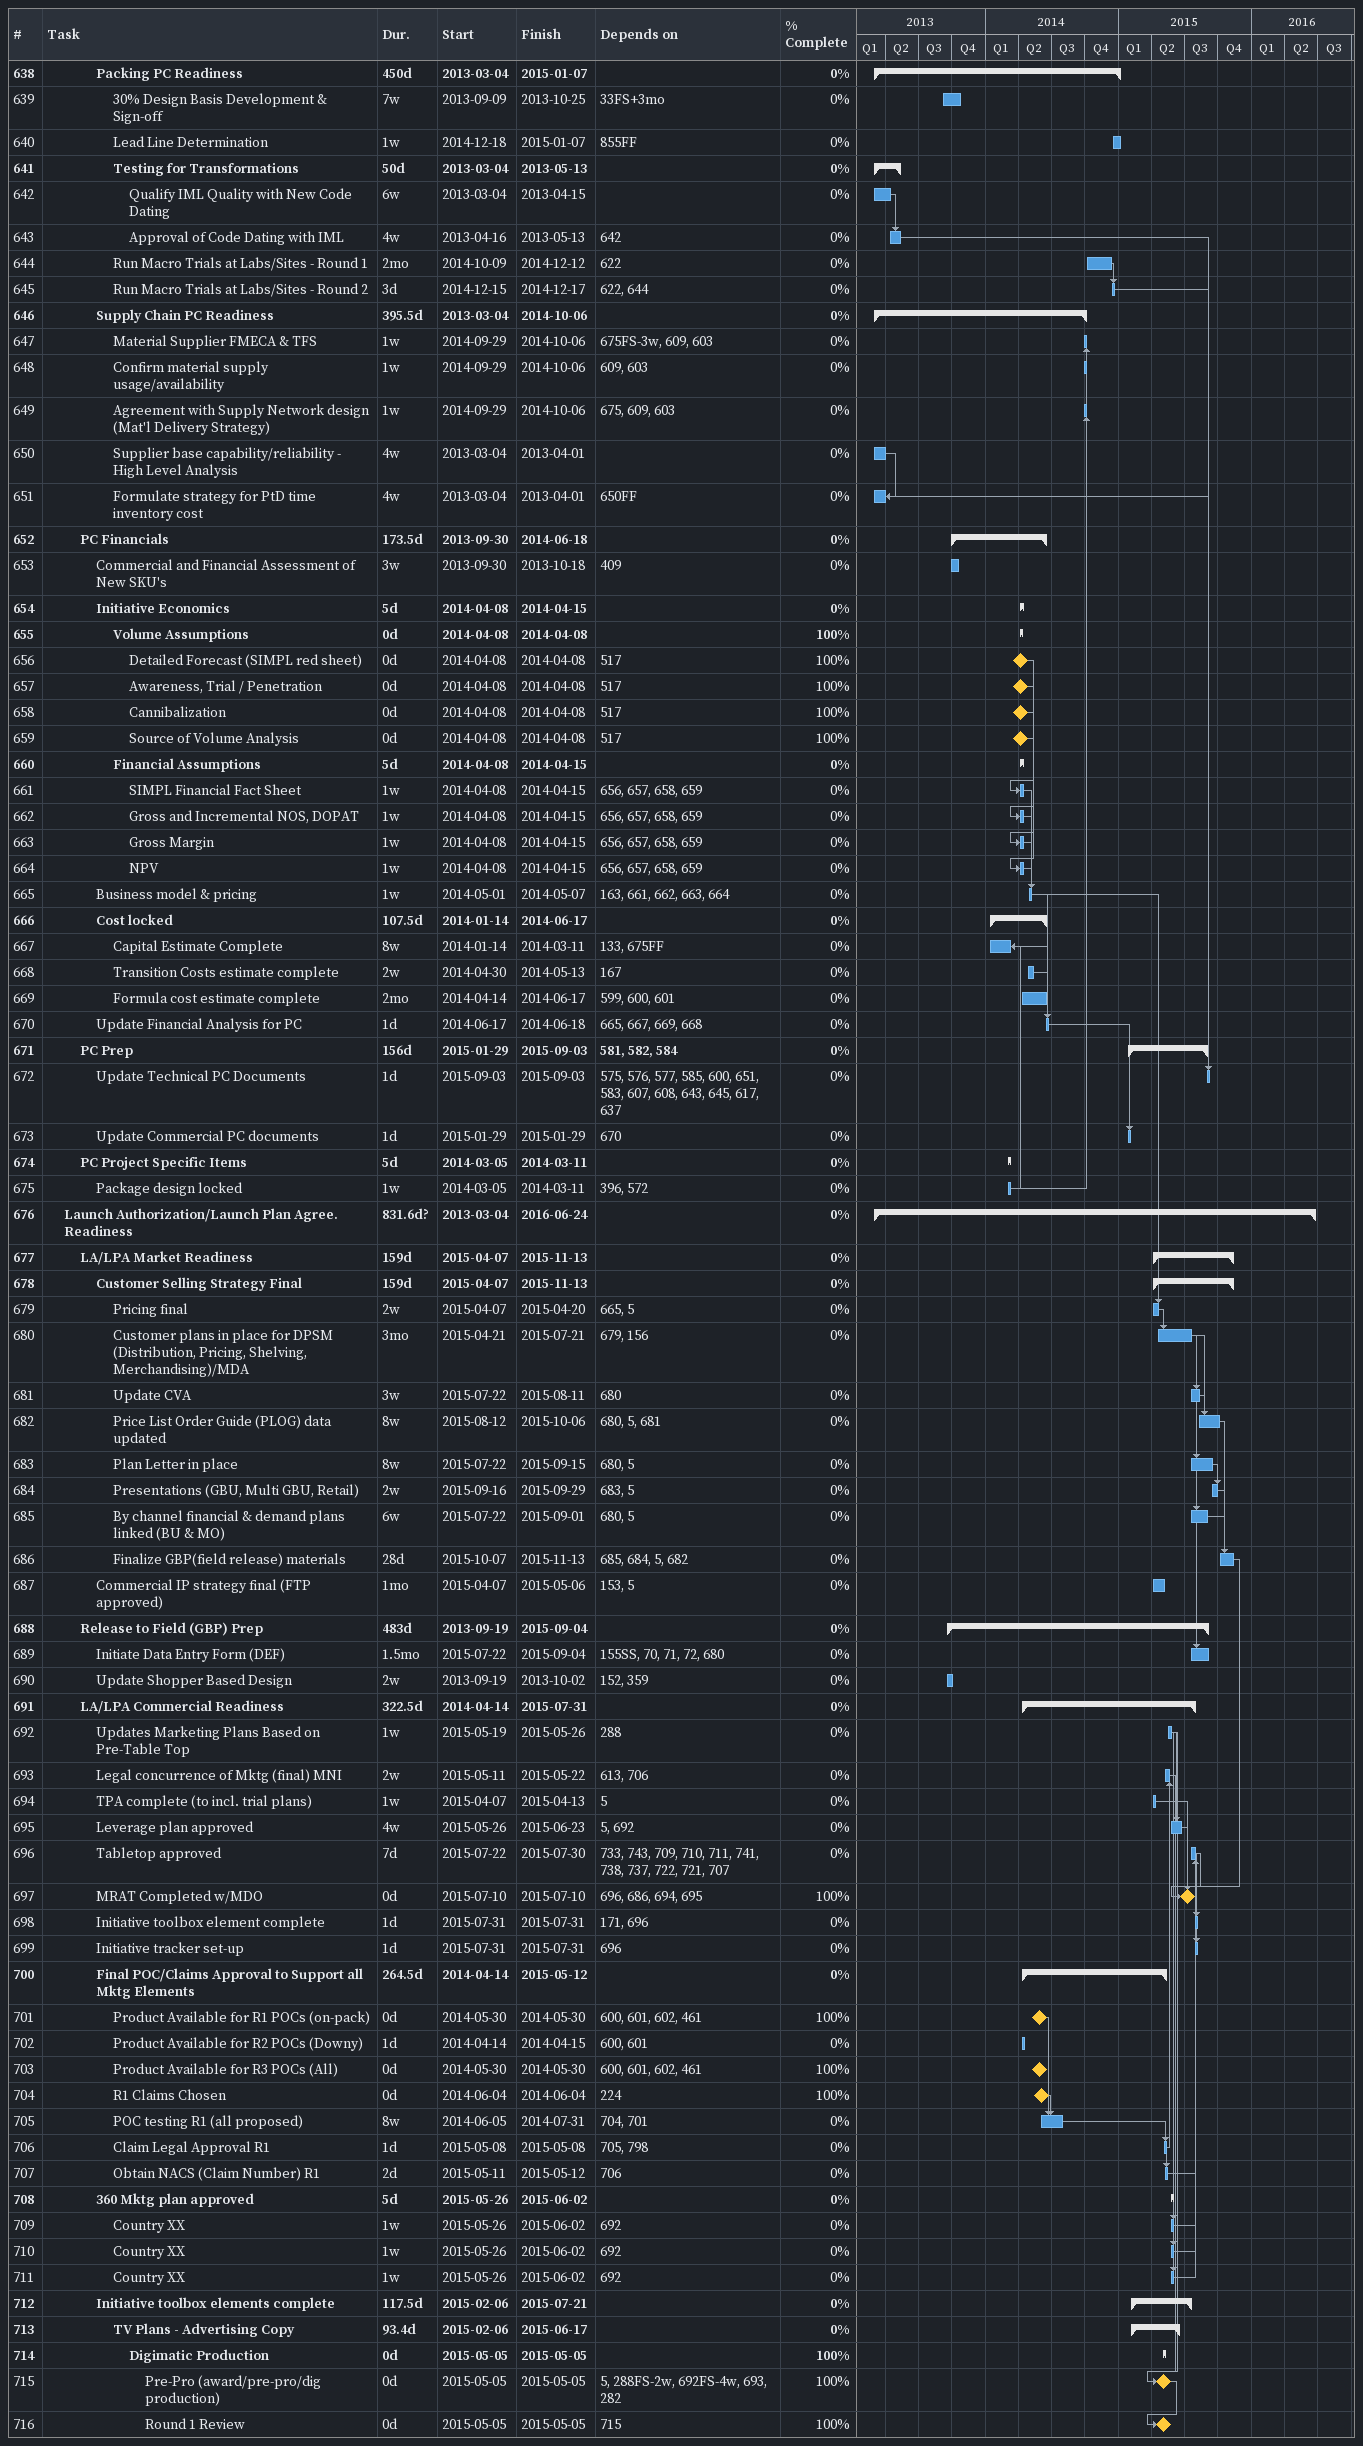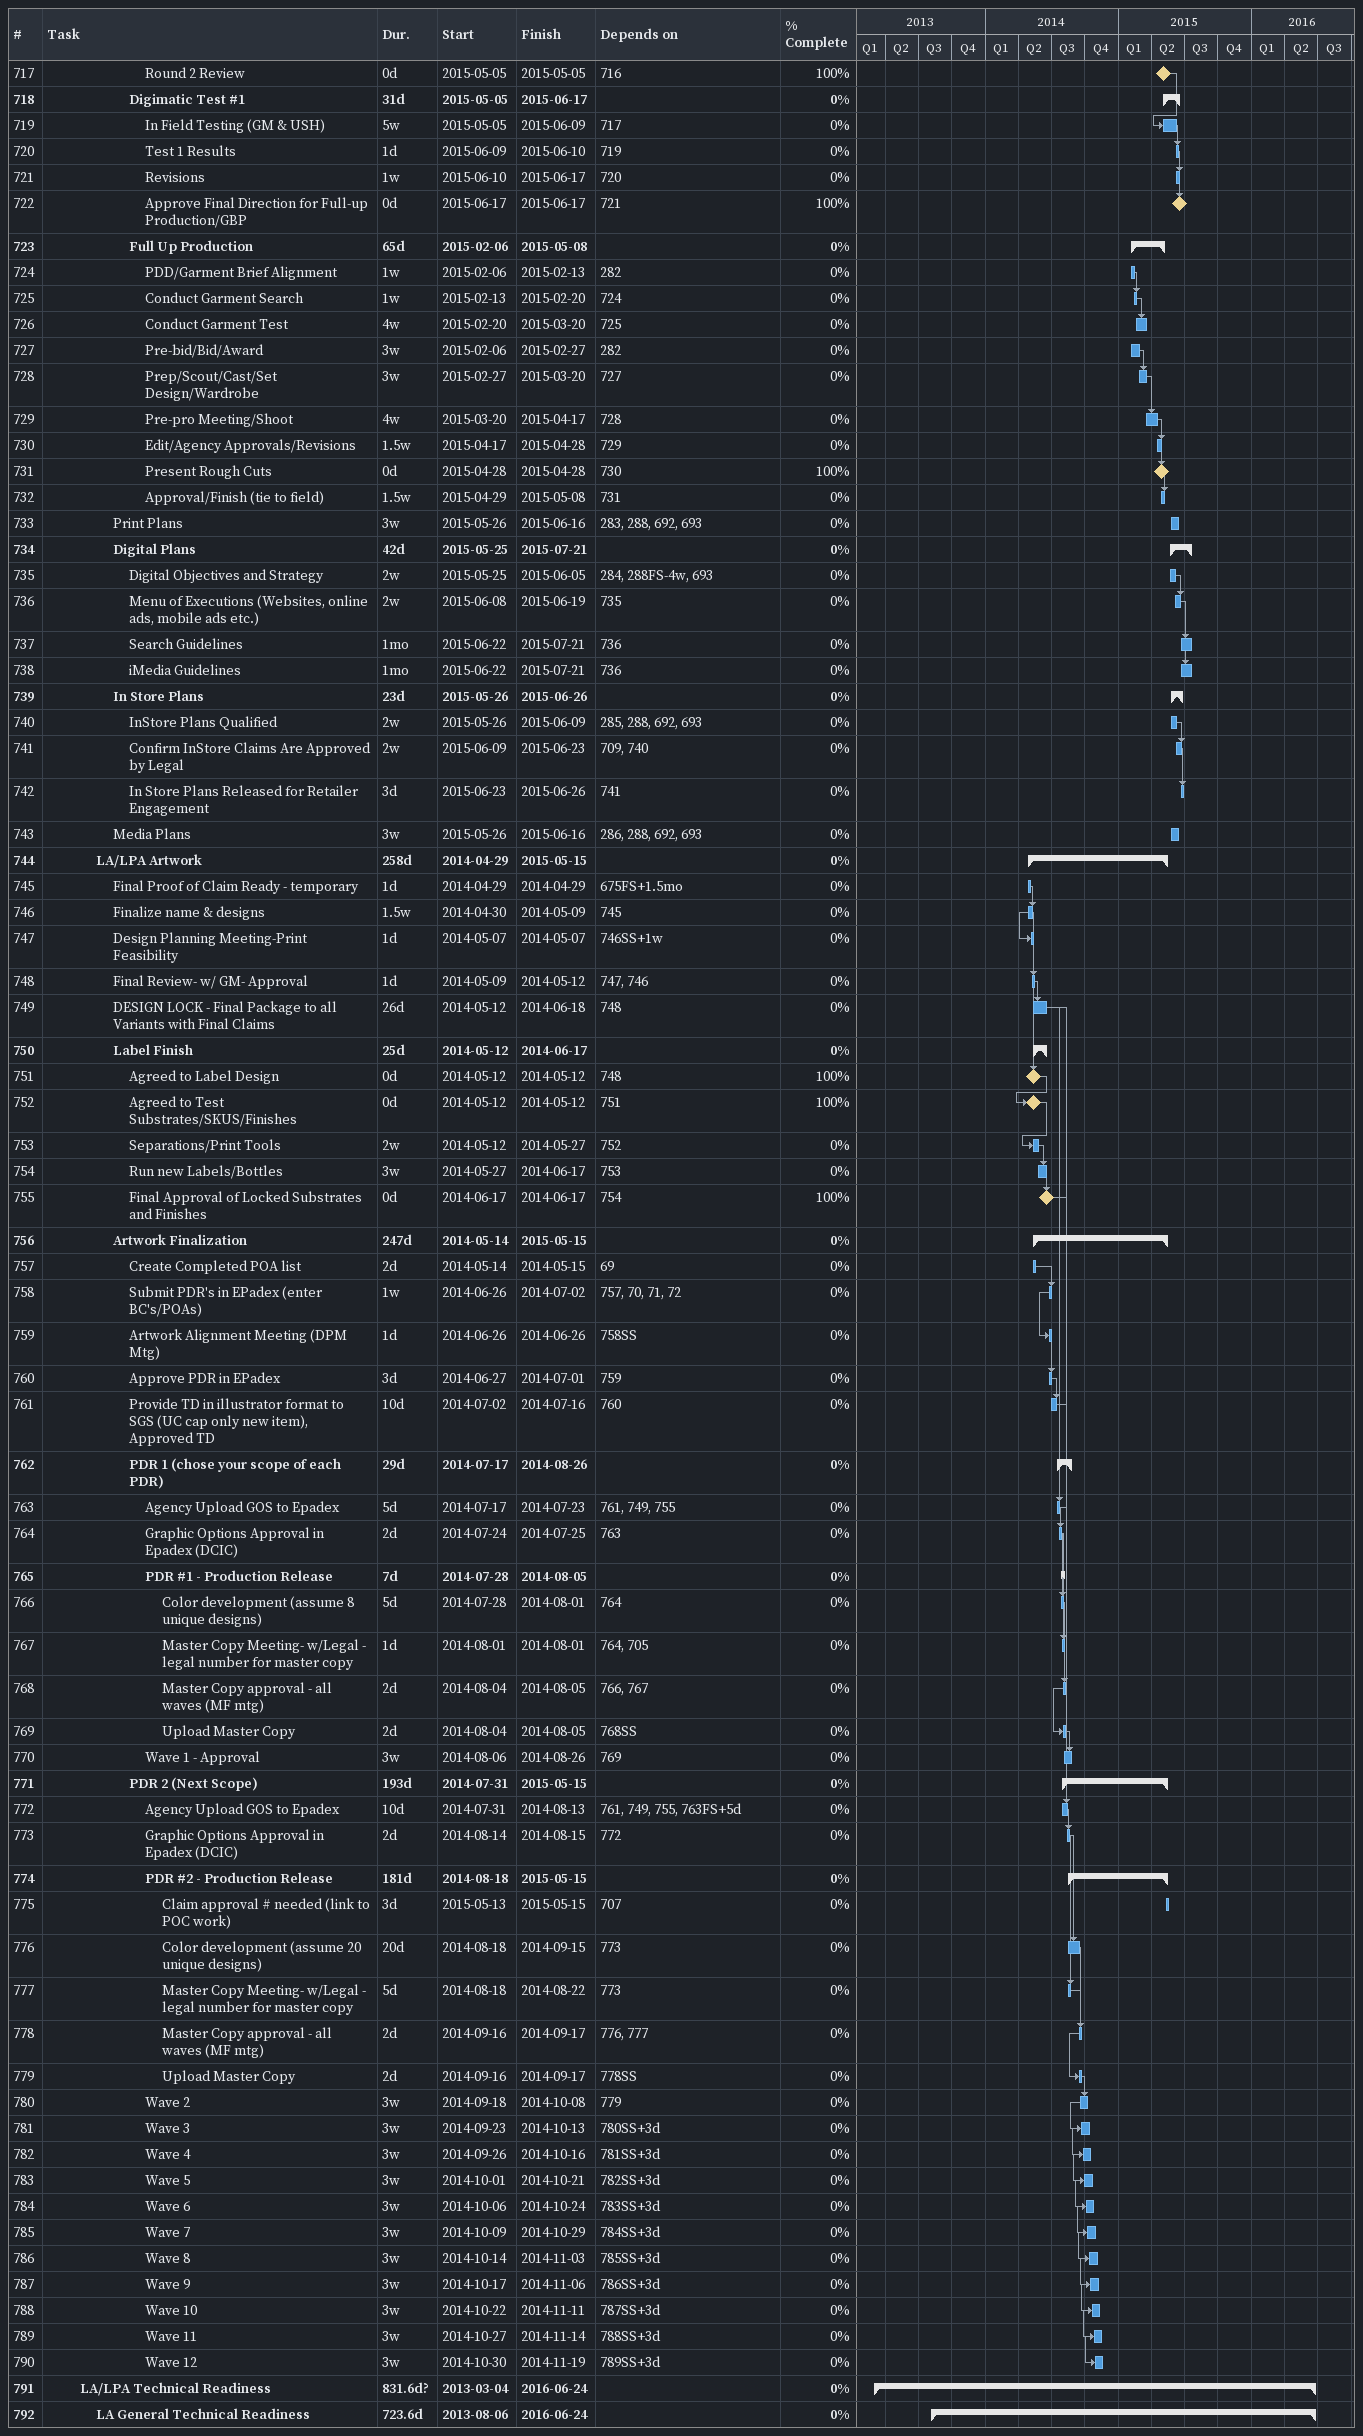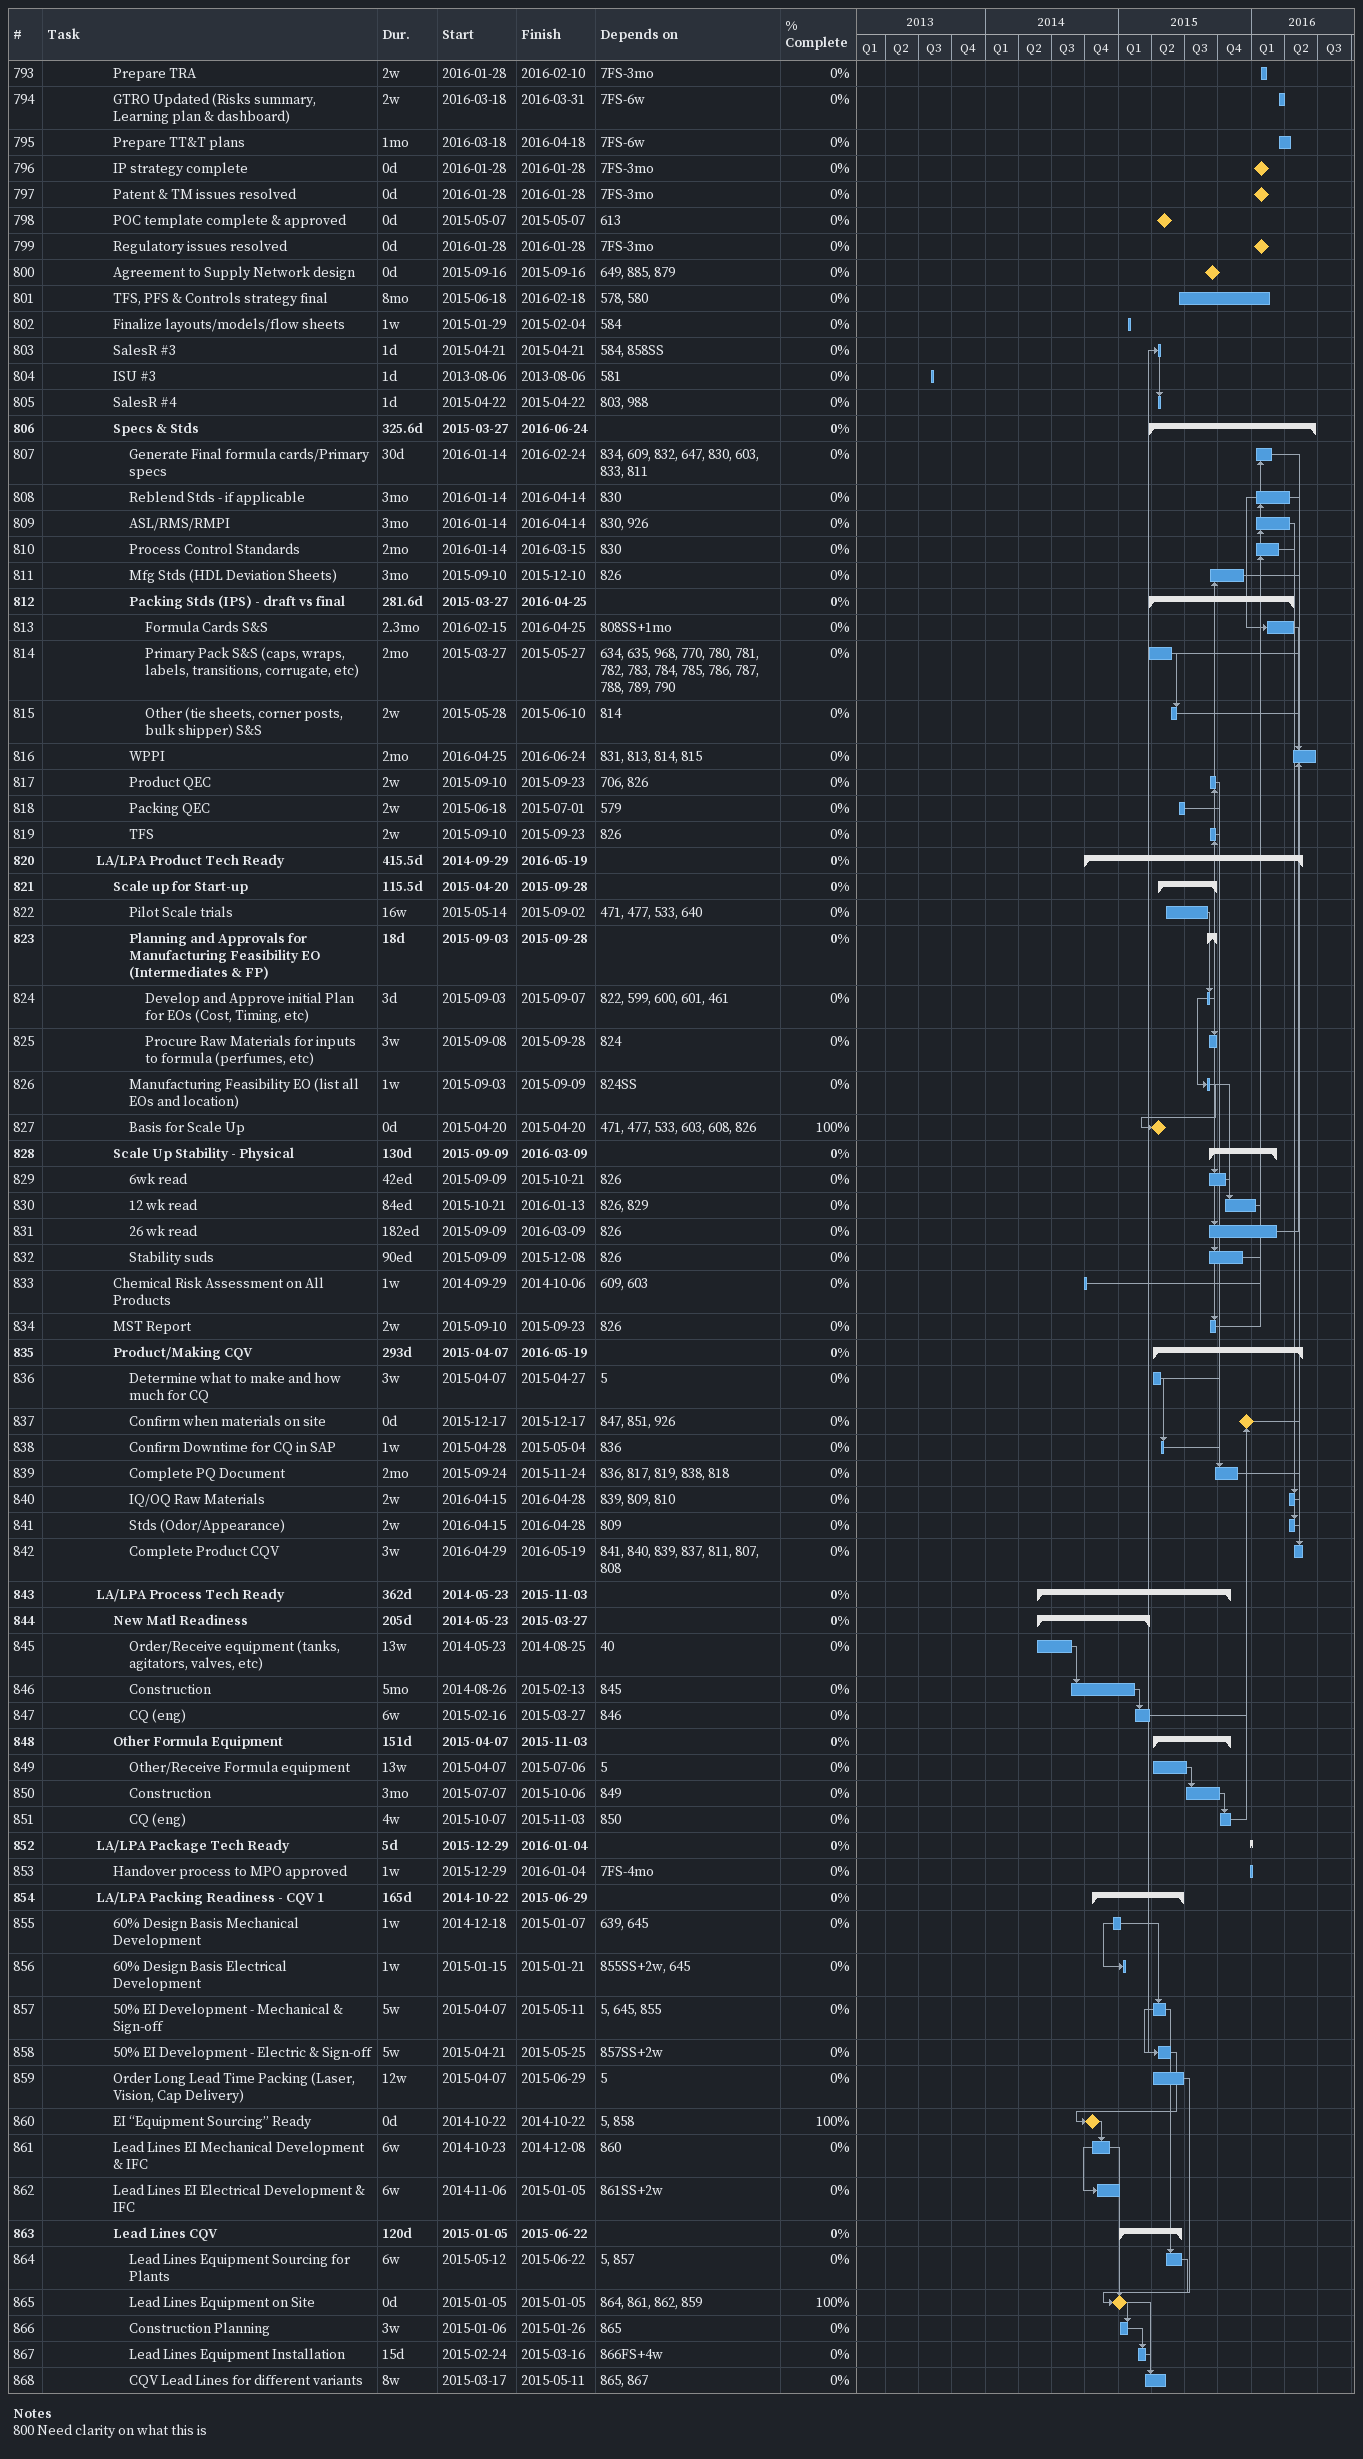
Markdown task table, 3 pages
| ID | Level | Task | Duration | Start | Finish | Predecessors | % complete |
|---|---|---|---|---|---|---|---|
| 638 | 4 | **Packing PC Readiness** | 450d | 2013-03-04 | 2015-01-07 |  | 0 |
| 639 | 5 | 30% Design Basis Development & Sign-off | 7w | 2013-09-09 | 2013-10-25 | 33FS+3mo | 0 |
| 640 | 5 | Lead Line Determination | 1w | 2014-12-18 | 2015-01-07 | 855FF | 0 |
| 641 | 5 | **Testing for Transformations** | 50d | 2013-03-04 | 2013-05-13 |  | 0 |
| 642 | 6 | Qualify IML Quality with New Code Dating | 6w | 2013-03-04 | 2013-04-15 |  | 0 |
| 643 | 6 | Approval of Code Dating with IML | 4w | 2013-04-16 | 2013-05-13 | 642 | 0 |
| 644 | 5 | Run Macro Trials at Labs/Sites - Round 1 | 2mo | 2014-10-09 | 2014-12-12 | 622 | 0 |
| 645 | 5 | Run Macro Trials at Labs/Sites - Round 2 | 3d | 2014-12-15 | 2014-12-17 | 622, 644 | 0 |
| 646 | 4 | **Supply Chain PC Readiness** | 395.5d | 2013-03-04 | 2014-10-06 |  | 0 |
| 647 | 5 | Material Supplier FMECA & TFS | 1w | 2014-09-29 | 2014-10-06 | 675FS-3w, 609, 603 | 0 |
| 648 | 5 | Confirm material supply usage/availability | 1w | 2014-09-29 | 2014-10-06 | 609, 603 | 0 |
| 649 | 5 | Agreement with Supply Network design (Mat'l Delivery Strategy) | 1w | 2014-09-29 | 2014-10-06 | 675, 609, 603 | 0 |
| 650 | 5 | Supplier base capability/reliability - High Level Analysis | 4w | 2013-03-04 | 2013-04-01 |  | 0 |
| 651 | 5 | Formulate strategy for PtD time inventory cost | 4w | 2013-03-04 | 2013-04-01 | 650FF | 0 |
| 652 | 3 | **PC Financials** | 173.5d | 2013-09-30 | 2014-06-18 |  | 0 |
| 653 | 4 | Commercial and Financial Assessment of New SKU's | 3w | 2013-09-30 | 2013-10-18 | 409 | 0 |
| 654 | 4 | **Initiative Economics** | 5d | 2014-04-08 | 2014-04-15 |  | 0 |
| 655 | 5 | **Volume Assumptions** | 0d | 2014-04-08 | 2014-04-08 |  | 100 |
| 656 | 6 | Detailed Forecast (SIMPL red sheet) | 0d | 2014-04-08 | 2014-04-08 | 517 | 100 |
| 657 | 6 | Awareness, Trial / Penetration | 0d | 2014-04-08 | 2014-04-08 | 517 | 100 |
| 658 | 6 | Cannibalization | 0d | 2014-04-08 | 2014-04-08 | 517 | 100 |
| 659 | 6 | Source of Volume Analysis | 0d | 2014-04-08 | 2014-04-08 | 517 | 100 |
| 660 | 5 | **Financial Assumptions** | 5d | 2014-04-08 | 2014-04-15 |  | 0 |
| 661 | 6 | SIMPL Financial Fact Sheet | 1w | 2014-04-08 | 2014-04-15 | 656, 657, 658, 659 | 0 |
| 662 | 6 | Gross and Incremental NOS, DOPAT | 1w | 2014-04-08 | 2014-04-15 | 656, 657, 658, 659 | 0 |
| 663 | 6 | Gross Margin | 1w | 2014-04-08 | 2014-04-15 | 656, 657, 658, 659 | 0 |
| 664 | 6 | NPV | 1w | 2014-04-08 | 2014-04-15 | 656, 657, 658, 659 | 0 |
| 665 | 4 | Business model & pricing | 1w | 2014-05-01 | 2014-05-07 | 163, 661, 662, 663, 664 | 0 |
| 666 | 4 | **Cost locked** | 107.5d | 2014-01-14 | 2014-06-17 |  | 0 |
| 667 | 5 | Capital Estimate Complete | 8w | 2014-01-14 | 2014-03-11 | 133, 675FF | 0 |
| 668 | 5 | Transition Costs estimate complete | 2w | 2014-04-30 | 2014-05-13 | 167 | 0 |
| 669 | 5 | Formula cost estimate complete | 2mo | 2014-04-14 | 2014-06-17 | 599, 600, 601 | 0 |
| 670 | 4 | Update Financial Analysis for PC | 1d | 2014-06-17 | 2014-06-18 | 665, 667, 669, 668 | 0 |
| 671 | 3 | **PC Prep** | 156d | 2015-01-29 | 2015-09-03 | 581, 582, 584 | 0 |
| 672 | 4 | Update Technical PC Documents | 1d | 2015-09-03 | 2015-09-03 | 575, 576, 577, 585, 600, 651, 583, 607, 608, 643, 645, 617, 637 | 0 |
| 673 | 4 | Update Commercial PC documents | 1d | 2015-01-29 | 2015-01-29 | 670 | 0 |
| 674 | 3 | **PC Project Specific Items** | 5d | 2014-03-05 | 2014-03-11 |  | 0 |
| 675 | 4 | Package design locked | 1w | 2014-03-05 | 2014-03-11 | 396, 572 | 0 |
| 676 | 2 | **Launch Authorization/Launch Plan Agree. Readiness** | 831.6d? | 2013-03-04 | 2016-06-24 |  | 0 |
| 677 | 3 | **LA/LPA Market Readiness** | 159d | 2015-04-07 | 2015-11-13 |  | 0 |
| 678 | 4 | **Customer Selling Strategy Final** | 159d | 2015-04-07 | 2015-11-13 |  | 0 |
| 679 | 5 | Pricing final | 2w | 2015-04-07 | 2015-04-20 | 665, 5 | 0 |
| 680 | 5 | Customer plans in place for DPSM (Distribution, Pricing, Shelving, Merchandising)/MDA | 3mo | 2015-04-21 | 2015-07-21 | 679, 156 | 0 |
| 681 | 5 | Update CVA | 3w | 2015-07-22 | 2015-08-11 | 680 | 0 |
| 682 | 5 | Price List Order Guide (PLOG) data updated | 8w | 2015-08-12 | 2015-10-06 | 680, 5, 681 | 0 |
| 683 | 5 | Plan Letter in place | 8w | 2015-07-22 | 2015-09-15 | 680, 5 | 0 |
| 684 | 5 | Presentations (GBU, Multi GBU, Retail) | 2w | 2015-09-16 | 2015-09-29 | 683, 5 | 0 |
| 685 | 5 | By channel financial & demand plans linked (BU & MO) | 6w | 2015-07-22 | 2015-09-01 | 680, 5 | 0 |
| 686 | 5 | Finalize GBP(field release) materials | 28d | 2015-10-07 | 2015-11-13 | 685, 684, 5, 682 | 0 |
| 687 | 4 | Commercial IP strategy final (FTP approved) | 1mo | 2015-04-07 | 2015-05-06 | 153, 5 | 0 |
| 688 | 3 | **Release to Field (GBP) Prep** | 483d | 2013-09-19 | 2015-09-04 |  | 0 |
| 689 | 4 | Initiate Data Entry Form (DEF) | 1.5mo | 2015-07-22 | 2015-09-04 | 155SS, 70, 71, 72, 680 | 0 |
| 690 | 4 | Update Shopper Based Design | 2w | 2013-09-19 | 2013-10-02 | 152, 359 | 0 |
| 691 | 3 | **LA/LPA Commercial Readiness** | 322.5d | 2014-04-14 | 2015-07-31 |  | 0 |
| 692 | 4 | Updates Marketing Plans Based on Pre-Table Top | 1w | 2015-05-19 | 2015-05-26 | 288 | 0 |
| 693 | 4 | Legal concurrence of Mktg (final) MNI | 2w | 2015-05-11 | 2015-05-22 | 613, 706 | 0 |
| 694 | 4 | TPA complete (to incl. trial plans) | 1w | 2015-04-07 | 2015-04-13 | 5 | 0 |
| 695 | 4 | Leverage plan approved | 4w | 2015-05-26 | 2015-06-23 | 5, 692 | 0 |
| 696 | 4 | Tabletop approved | 7d | 2015-07-22 | 2015-07-30 | 733, 743, 709, 710, 711, 741, 738, 737, 722, 721, 707 | 0 |
| 697 | 4 | MRAT Completed w/MDO | 0d | 2015-07-10 | 2015-07-10 | 696, 686, 694, 695 | 100 |
| 698 | 4 | Initiative toolbox element complete | 1d | 2015-07-31 | 2015-07-31 | 171, 696 | 0 |
| 699 | 4 | Initiative tracker set-up | 1d | 2015-07-31 | 2015-07-31 | 696 | 0 |
| 700 | 4 | **Final POC/Claims Approval to Support all Mktg Elements** | 264.5d | 2014-04-14 | 2015-05-12 |  | 0 |
| 701 | 5 | Product Available for R1 POCs (on-pack) | 0d | 2014-05-30 | 2014-05-30 | 600, 601, 602, 461 | 100 |
| 702 | 5 | Product Available for R2 POCs (Downy) | 1d | 2014-04-14 | 2014-04-15 | 600, 601 | 0 |
| 703 | 5 | Product Available for R3 POCs (All) | 0d | 2014-05-30 | 2014-05-30 | 600, 601, 602, 461 | 100 |
| 704 | 5 | R1 Claims Chosen | 0d | 2014-06-04 | 2014-06-04 | 224 | 100 |
| 705 | 5 | POC testing R1 (all proposed) | 8w | 2014-06-05 | 2014-07-31 | 704, 701 | 0 |
| 706 | 5 | Claim Legal Approval R1 | 1d | 2015-05-08 | 2015-05-08 | 705, 798 | 0 |
| 707 | 5 | Obtain NACS (Claim Number) R1 | 2d | 2015-05-11 | 2015-05-12 | 706 | 0 |
| 708 | 4 | **360 Mktg plan approved** | 5d | 2015-05-26 | 2015-06-02 |  | 0 |
| 709 | 5 | Country XX | 1w | 2015-05-26 | 2015-06-02 | 692 | 0 |
| 710 | 5 | Country XX | 1w | 2015-05-26 | 2015-06-02 | 692 | 0 |
| 711 | 5 | Country XX | 1w | 2015-05-26 | 2015-06-02 | 692 | 0 |
| 712 | 4 | **Initiative toolbox elements complete** | 117.5d | 2015-02-06 | 2015-07-21 |  | 0 |
| 713 | 5 | **TV Plans - Advertising Copy** | 93.4d | 2015-02-06 | 2015-06-17 |  | 0 |
| 714 | 6 | **Digimatic Production** | 0d | 2015-05-05 | 2015-05-05 |  | 100 |
| 715 | 7 | Pre-Pro (award/pre-pro/dig production) | 0d | 2015-05-05 | 2015-05-05 | 5, 288FS-2w, 692FS-4w, 693, 282 | 100 |
| 716 | 7 | Round 1 Review | 0d | 2015-05-05 | 2015-05-05 | 715 | 100 |
| 717 | 7 | Round 2 Review | 0d | 2015-05-05 | 2015-05-05 | 716 | 100 |
| 718 | 6 | **Digimatic Test #1** | 31d | 2015-05-05 | 2015-06-17 |  | 0 |
| 719 | 7 | In Field Testing (GM & USH) | 5w | 2015-05-05 | 2015-06-09 | 717 | 0 |
| 720 | 7 | Test 1 Results | 1d | 2015-06-09 | 2015-06-10 | 719 | 0 |
| 721 | 7 | Revisions | 1w | 2015-06-10 | 2015-06-17 | 720 | 0 |
| 722 | 7 | Approve Final Direction for Full-up Production/GBP | 0d | 2015-06-17 | 2015-06-17 | 721 | 100 |
| 723 | 6 | **Full Up Production** | 65d | 2015-02-06 | 2015-05-08 |  | 0 |
| 724 | 7 | PDD/Garment Brief Alignment | 1w | 2015-02-06 | 2015-02-13 | 282 | 0 |
| 725 | 7 | Conduct Garment Search | 1w | 2015-02-13 | 2015-02-20 | 724 | 0 |
| 726 | 7 | Conduct Garment Test | 4w | 2015-02-20 | 2015-03-20 | 725 | 0 |
| 727 | 7 | Pre-bid/Bid/Award | 3w | 2015-02-06 | 2015-02-27 | 282 | 0 |
| 728 | 7 | Prep/Scout/Cast/Set Design/Wardrobe | 3w | 2015-02-27 | 2015-03-20 | 727 | 0 |
| 729 | 7 | Pre-pro Meeting/Shoot | 4w | 2015-03-20 | 2015-04-17 | 728 | 0 |
| 730 | 7 | Edit/Agency Approvals/Revisions | 1.5w | 2015-04-17 | 2015-04-28 | 729 | 0 |
| 731 | 7 | Present Rough Cuts | 0d | 2015-04-28 | 2015-04-28 | 730 | 100 |
| 732 | 7 | Approval/Finish (tie to field) | 1.5w | 2015-04-29 | 2015-05-08 | 731 | 0 |
| 733 | 5 | Print Plans | 3w | 2015-05-26 | 2015-06-16 | 283, 288, 692, 693 | 0 |
| 734 | 5 | **Digital Plans** | 42d | 2015-05-25 | 2015-07-21 |  | 0 |
| 735 | 6 | Digital Objectives and Strategy | 2w | 2015-05-25 | 2015-06-05 | 284, 288FS-4w, 693 | 0 |
| 736 | 6 | Menu of Executions (Websites, online ads, mobile ads etc.) | 2w | 2015-06-08 | 2015-06-19 | 735 | 0 |
| 737 | 6 | Search Guidelines | 1mo | 2015-06-22 | 2015-07-21 | 736 | 0 |
| 738 | 6 | iMedia Guidelines | 1mo | 2015-06-22 | 2015-07-21 | 736 | 0 |
| 739 | 5 | **In Store Plans** | 23d | 2015-05-26 | 2015-06-26 |  | 0 |
| 740 | 6 | InStore Plans Qualified | 2w | 2015-05-26 | 2015-06-09 | 285, 288, 692, 693 | 0 |
| 741 | 6 | Confirm InStore Claims Are Approved by Legal | 2w | 2015-06-09 | 2015-06-23 | 709, 740 | 0 |
| 742 | 6 | In Store Plans Released for Retailer Engagement | 3d | 2015-06-23 | 2015-06-26 | 741 | 0 |
| 743 | 5 | Media Plans | 3w | 2015-05-26 | 2015-06-16 | 286, 288, 692, 693 | 0 |
| 744 | 4 | **LA/LPA Artwork** | 258d | 2014-04-29 | 2015-05-15 |  | 0 |
| 745 | 5 | Final Proof of Claim Ready - temporary | 1d | 2014-04-29 | 2014-04-29 | 675FS+1.5mo | 0 |
| 746 | 5 | Finalize name & designs | 1.5w | 2014-04-30 | 2014-05-09 | 745 | 0 |
| 747 | 5 | Design Planning Meeting-Print Feasibility | 1d | 2014-05-07 | 2014-05-07 | 746SS+1w | 0 |
| 748 | 5 | Final Review- w/ GM- Approval | 1d | 2014-05-09 | 2014-05-12 | 747, 746 | 0 |
| 749 | 5 | DESIGN LOCK - Final Package to all Variants with Final Claims | 26d | 2014-05-12 | 2014-06-18 | 748 | 0 |
| 750 | 5 | **Label Finish** | 25d | 2014-05-12 | 2014-06-17 |  | 0 |
| 751 | 6 | Agreed to Label Design | 0d | 2014-05-12 | 2014-05-12 | 748 | 100 |
| 752 | 6 | Agreed to Test Substrates/SKUS/Finishes | 0d | 2014-05-12 | 2014-05-12 | 751 | 100 |
| 753 | 6 | Separations/Print Tools | 2w | 2014-05-12 | 2014-05-27 | 752 | 0 |
| 754 | 6 | Run new Labels/Bottles | 3w | 2014-05-27 | 2014-06-17 | 753 | 0 |
| 755 | 6 | Final Approval of Locked Substrates and Finishes | 0d | 2014-06-17 | 2014-06-17 | 754 | 100 |
| 756 | 5 | **Artwork Finalization** | 247d | 2014-05-14 | 2015-05-15 |  | 0 |
| 757 | 6 | Create Completed POA list | 2d | 2014-05-14 | 2014-05-15 | 69 | 0 |
| 758 | 6 | Submit PDR's in EPadex (enter BC's/POAs) | 1w | 2014-06-26 | 2014-07-02 | 757, 70, 71, 72 | 0 |
| 759 | 6 | Artwork Alignment Meeting (DPM Mtg) | 1d | 2014-06-26 | 2014-06-26 | 758SS | 0 |
| 760 | 6 | Approve PDR in EPadex | 3d | 2014-06-27 | 2014-07-01 | 759 | 0 |
| 761 | 6 | Provide TD in illustrator format to SGS (UC cap only new item), Approved TD | 10d | 2014-07-02 | 2014-07-16 | 760 | 0 |
| 762 | 6 | **PDR 1 (chose your scope of each PDR)** | 29d | 2014-07-17 | 2014-08-26 |  | 0 |
| 763 | 7 | Agency Upload GOS to Epadex | 5d | 2014-07-17 | 2014-07-23 | 761, 749, 755 | 0 |
| 764 | 7 | Graphic Options Approval in Epadex (DCIC) | 2d | 2014-07-24 | 2014-07-25 | 763 | 0 |
| 765 | 7 | **PDR #1 - Production Release** | 7d | 2014-07-28 | 2014-08-05 |  | 0 |
| 766 | 8 | Color development (assume 8 unique designs) | 5d | 2014-07-28 | 2014-08-01 | 764 | 0 |
| 767 | 8 | Master Copy Meeting- w/Legal - legal number for master copy | 1d | 2014-08-01 | 2014-08-01 | 764, 705 | 0 |
| 768 | 8 | Master Copy approval - all waves (MF mtg) | 2d | 2014-08-04 | 2014-08-05 | 766, 767 | 0 |
| 769 | 8 | Upload Master Copy | 2d | 2014-08-04 | 2014-08-05 | 768SS | 0 |
| 770 | 7 | Wave 1 - Approval | 3w | 2014-08-06 | 2014-08-26 | 769 | 0 |
| 771 | 6 | **PDR 2 (Next Scope)** | 193d | 2014-07-31 | 2015-05-15 |  | 0 |
| 772 | 7 | Agency Upload GOS to Epadex | 10d | 2014-07-31 | 2014-08-13 | 761, 749, 755, 763FS+5d | 0 |
| 773 | 7 | Graphic Options Approval in Epadex (DCIC) | 2d | 2014-08-14 | 2014-08-15 | 772 | 0 |
| 774 | 7 | **PDR #2 - Production Release** | 181d | 2014-08-18 | 2015-05-15 |  | 0 |
| 775 | 8 | Claim approval # needed (link to POC work) | 3d | 2015-05-13 | 2015-05-15 | 707 | 0 |
| 776 | 8 | Color development (assume 20 unique designs) | 20d | 2014-08-18 | 2014-09-15 | 773 | 0 |
| 777 | 8 | Master Copy Meeting- w/Legal - legal number for master copy | 5d | 2014-08-18 | 2014-08-22 | 773 | 0 |
| 778 | 8 | Master Copy approval - all waves (MF mtg) | 2d | 2014-09-16 | 2014-09-17 | 776, 777 | 0 |
| 779 | 8 | Upload Master Copy | 2d | 2014-09-16 | 2014-09-17 | 778SS | 0 |
| 780 | 7 | Wave 2 | 3w | 2014-09-18 | 2014-10-08 | 779 | 0 |
| 781 | 7 | Wave 3 | 3w | 2014-09-23 | 2014-10-13 | 780SS+3d | 0 |
| 782 | 7 | Wave 4 | 3w | 2014-09-26 | 2014-10-16 | 781SS+3d | 0 |
| 783 | 7 | Wave 5 | 3w | 2014-10-01 | 2014-10-21 | 782SS+3d | 0 |
| 784 | 7 | Wave 6 | 3w | 2014-10-06 | 2014-10-24 | 783SS+3d | 0 |
| 785 | 7 | Wave 7 | 3w | 2014-10-09 | 2014-10-29 | 784SS+3d | 0 |
| 786 | 7 | Wave 8 | 3w | 2014-10-14 | 2014-11-03 | 785SS+3d | 0 |
| 787 | 7 | Wave 9 | 3w | 2014-10-17 | 2014-11-06 | 786SS+3d | 0 |
| 788 | 7 | Wave 10 | 3w | 2014-10-22 | 2014-11-11 | 787SS+3d | 0 |
| 789 | 7 | Wave 11 | 3w | 2014-10-27 | 2014-11-14 | 788SS+3d | 0 |
| 790 | 7 | Wave 12 | 3w | 2014-10-30 | 2014-11-19 | 789SS+3d | 0 |
| 791 | 3 | **LA/LPA Technical Readiness** | 831.6d? | 2013-03-04 | 2016-06-24 |  | 0 |
| 792 | 4 | **LA General Technical Readiness** | 723.6d | 2013-08-06 | 2016-06-24 |  | 0 |
| 793 | 5 | Prepare TRA | 2w | 2016-01-28 | 2016-02-10 | 7FS-3mo | 0 |
| 794 | 5 | GTRO Updated (Risks summary, Learning plan & dashboard) | 2w | 2016-03-18 | 2016-03-31 | 7FS-6w | 0 |
| 795 | 5 | Prepare TT&T plans | 1mo | 2016-03-18 | 2016-04-18 | 7FS-6w | 0 |
| 796 | 5 | IP strategy complete | 0d | 2016-01-28 | 2016-01-28 | 7FS-3mo | 0 |
| 797 | 5 | Patent & TM issues resolved | 0d | 2016-01-28 | 2016-01-28 | 7FS-3mo | 0 |
| 798 | 5 | POC template complete & approved | 0d | 2015-05-07 | 2015-05-07 | 613 | 0 |
| 799 | 5 | Regulatory issues resolved | 0d | 2016-01-28 | 2016-01-28 | 7FS-3mo | 0 |
| 800 | 5 | Agreement to Supply Network design | 0d | 2015-09-16 | 2015-09-16 | 649, 885, 879 | 0 |
| 801 | 5 | TFS, PFS & Controls strategy final | 8mo | 2015-06-18 | 2016-02-18 | 578, 580 | 0 |
| 802 | 5 | Finalize layouts/models/flow sheets | 1w | 2015-01-29 | 2015-02-04 | 584 | 0 |
| 803 | 5 | SalesR #3 | 1d | 2015-04-21 | 2015-04-21 | 584, 858SS | 0 |
| 804 | 5 | ISU #3 | 1d | 2013-08-06 | 2013-08-06 | 581 | 0 |
| 805 | 5 | SalesR #4 | 1d | 2015-04-22 | 2015-04-22 | 803, 988 | 0 |
| 806 | 5 | **Specs & Stds** | 325.6d | 2015-03-27 | 2016-06-24 |  | 0 |
| 807 | 6 | Generate Final formula cards/Primary specs | 30d | 2016-01-14 | 2016-02-24 | 834, 609, 832, 647, 830, 603, 833, 811 | 0 |
| 808 | 6 | Reblend Stds - if applicable | 3mo | 2016-01-14 | 2016-04-14 | 830 | 0 |
| 809 | 6 | ASL/RMS/RMPI | 3mo | 2016-01-14 | 2016-04-14 | 830, 926 | 0 |
| 810 | 6 | Process Control Standards | 2mo | 2016-01-14 | 2016-03-15 | 830 | 0 |
| 811 | 6 | Mfg Stds (HDL Deviation Sheets) | 3mo | 2015-09-10 | 2015-12-10 | 826 | 0 |
| 812 | 6 | **Packing Stds (IPS) - draft vs final** | 281.6d | 2015-03-27 | 2016-04-25 |  | 0 |
| 813 | 7 | Formula Cards S&S | 2.3mo | 2016-02-15 | 2016-04-25 | 808SS+1mo | 0 |
| 814 | 7 | Primary Pack S&S (caps, wraps, labels, transitions, corrugate, etc) | 2mo | 2015-03-27 | 2015-05-27 | 634, 635, 968, 770, 780, 781, 782, 783, 784, 785, 786, 787, 788, 789, 790 | 0 |
| 815 | 7 | Other (tie sheets, corner posts, bulk shipper) S&S | 2w | 2015-05-28 | 2015-06-10 | 814 | 0 |
| 816 | 6 | WPPI | 2mo | 2016-04-25 | 2016-06-24 | 831, 813, 814, 815 | 0 |
| 817 | 6 | Product QEC | 2w | 2015-09-10 | 2015-09-23 | 706, 826 | 0 |
| 818 | 6 | Packing QEC | 2w | 2015-06-18 | 2015-07-01 | 579 | 0 |
| 819 | 6 | TFS | 2w | 2015-09-10 | 2015-09-23 | 826 | 0 |
| 820 | 4 | **LA/LPA Product Tech Ready** | 415.5d | 2014-09-29 | 2016-05-19 |  | 0 |
| 821 | 5 | **Scale up for Start-up** | 115.5d | 2015-04-20 | 2015-09-28 |  | 0 |
| 822 | 6 | Pilot Scale trials | 16w | 2015-05-14 | 2015-09-02 | 471, 477, 533, 640 | 0 |
| 823 | 6 | **Planning and Approvals for Manufacturing Feasibility EO (Intermediates & FP)** | 18d | 2015-09-03 | 2015-09-28 |  | 0 |
| 824 | 7 | Develop and Approve initial Plan for EOs (Cost, Timing, etc) | 3d | 2015-09-03 | 2015-09-07 | 822, 599, 600, 601, 461 | 0 |
| 825 | 7 | Procure Raw Materials for inputs to formula (perfumes, etc) | 3w | 2015-09-08 | 2015-09-28 | 824 | 0 |
| 826 | 6 | Manufacturing Feasibility EO (list all EOs and location) | 1w | 2015-09-03 | 2015-09-09 | 824SS | 0 |
| 827 | 6 | Basis for Scale Up | 0d | 2015-04-20 | 2015-04-20 | 471, 477, 533, 603, 608, 826 | 100 |
| 828 | 5 | **Scale Up Stability - Physical** | 130d | 2015-09-09 | 2016-03-09 |  | 0 |
| 829 | 6 | 6wk read | 42ed | 2015-09-09 | 2015-10-21 | 826 | 0 |
| 830 | 6 | 12 wk read | 84ed | 2015-10-21 | 2016-01-13 | 826, 829 | 0 |
| 831 | 6 | 26 wk read | 182ed | 2015-09-09 | 2016-03-09 | 826 | 0 |
| 832 | 6 | Stability suds | 90ed | 2015-09-09 | 2015-12-08 | 826 | 0 |
| 833 | 5 | Chemical Risk Assessment on All Products | 1w | 2014-09-29 | 2014-10-06 | 609, 603 | 0 |
| 834 | 5 | MST Report | 2w | 2015-09-10 | 2015-09-23 | 826 | 0 |
| 835 | 5 | **Product/Making CQV** | 293d | 2015-04-07 | 2016-05-19 |  | 0 |
| 836 | 6 | Determine what to make and how much for CQ | 3w | 2015-04-07 | 2015-04-27 | 5 | 0 |
| 837 | 6 | Confirm when materials on site | 0d | 2015-12-17 | 2015-12-17 | 847, 851, 926 | 0 |
| 838 | 6 | Confirm Downtime for CQ in SAP | 1w | 2015-04-28 | 2015-05-04 | 836 | 0 |
| 839 | 6 | Complete PQ Document | 2mo | 2015-09-24 | 2015-11-24 | 836, 817, 819, 838, 818 | 0 |
| 840 | 6 | IQ/OQ Raw Materials | 2w | 2016-04-15 | 2016-04-28 | 839, 809, 810 | 0 |
| 841 | 6 | Stds (Odor/Appearance) | 2w | 2016-04-15 | 2016-04-28 | 809 | 0 |
| 842 | 6 | Complete Product CQV | 3w | 2016-04-29 | 2016-05-19 | 841, 840, 839, 837, 811, 807, 808 | 0 |
| 843 | 4 | **LA/LPA Process Tech Ready** | 362d | 2014-05-23 | 2015-11-03 |  | 0 |
| 844 | 5 | **New Matl Readiness** | 205d | 2014-05-23 | 2015-03-27 |  | 0 |
| 845 | 6 | Order/Receive equipment (tanks, agitators, valves, etc) | 13w | 2014-05-23 | 2014-08-25 | 40 | 0 |
| 846 | 6 | Construction | 5mo | 2014-08-26 | 2015-02-13 | 845 | 0 |
| 847 | 6 | CQ (eng) | 6w | 2015-02-16 | 2015-03-27 | 846 | 0 |
| 848 | 5 | **Other Formula Equipment** | 151d | 2015-04-07 | 2015-11-03 |  | 0 |
| 849 | 6 | Other/Receive Formula equipment | 13w | 2015-04-07 | 2015-07-06 | 5 | 0 |
| 850 | 6 | Construction | 3mo | 2015-07-07 | 2015-10-06 | 849 | 0 |
| 851 | 6 | CQ (eng) | 4w | 2015-10-07 | 2015-11-03 | 850 | 0 |
| 852 | 4 | **LA/LPA Package Tech Ready** | 5d | 2015-12-29 | 2016-01-04 |  | 0 |
| 853 | 5 | Handover process to MPO approved | 1w | 2015-12-29 | 2016-01-04 | 7FS-4mo | 0 |
| 854 | 4 | **LA/LPA Packing Readiness - CQV 1** | 165d | 2014-10-22 | 2015-06-29 |  | 0 |
| 855 | 5 | 60% Design Basis Mechanical Development | 1w | 2014-12-18 | 2015-01-07 | 639, 645 | 0 |
| 856 | 5 | 60% Design Basis Electrical Development | 1w | 2015-01-15 | 2015-01-21 | 855SS+2w, 645 | 0 |
| 857 | 5 | 50% EI Development - Mechanical & Sign-off | 5w | 2015-04-07 | 2015-05-11 | 5, 645, 855 | 0 |
| 858 | 5 | 50% EI Development - Electric & Sign-off | 5w | 2015-04-21 | 2015-05-25 | 857SS+2w | 0 |
| 859 | 5 | Order Long Lead Time Packing (Laser, Vision, Cap Delivery) | 12w | 2015-04-07 | 2015-06-29 | 5 | 0 |
| 860 | 5 | EI “Equipment Sourcing” Ready | 0d | 2014-10-22 | 2014-10-22 | 5, 858 | 100 |
| 861 | 5 | Lead Lines EI Mechanical Development & IFC | 6w | 2014-10-23 | 2014-12-08 | 860 | 0 |
| 862 | 5 | Lead Lines EI Electrical Development & IFC | 6w | 2014-11-06 | 2015-01-05 | 861SS+2w | 0 |
| 863 | 5 | **Lead Lines CQV** | 120d | 2015-01-05 | 2015-06-22 |  | 0 |
| 864 | 6 | Lead Lines Equipment Sourcing for Plants | 6w | 2015-05-12 | 2015-06-22 | 5, 857 | 0 |
| 865 | 6 | Lead Lines Equipment on Site | 0d | 2015-01-05 | 2015-01-05 | 864, 861, 862, 859 | 100 |
| 866 | 6 | Construction Planning | 3w | 2015-01-06 | 2015-01-26 | 865 | 0 |
| 867 | 6 | Lead Lines Equipment Installation | 15d | 2015-02-24 | 2015-03-16 | 866FS+4w | 0 |
| 868 | 6 | CQV Lead Lines for different variants | 8w | 2015-03-17 | 2015-05-11 | 865, 867 | 0 |

Notes
- 800: Need clarity on what this is
